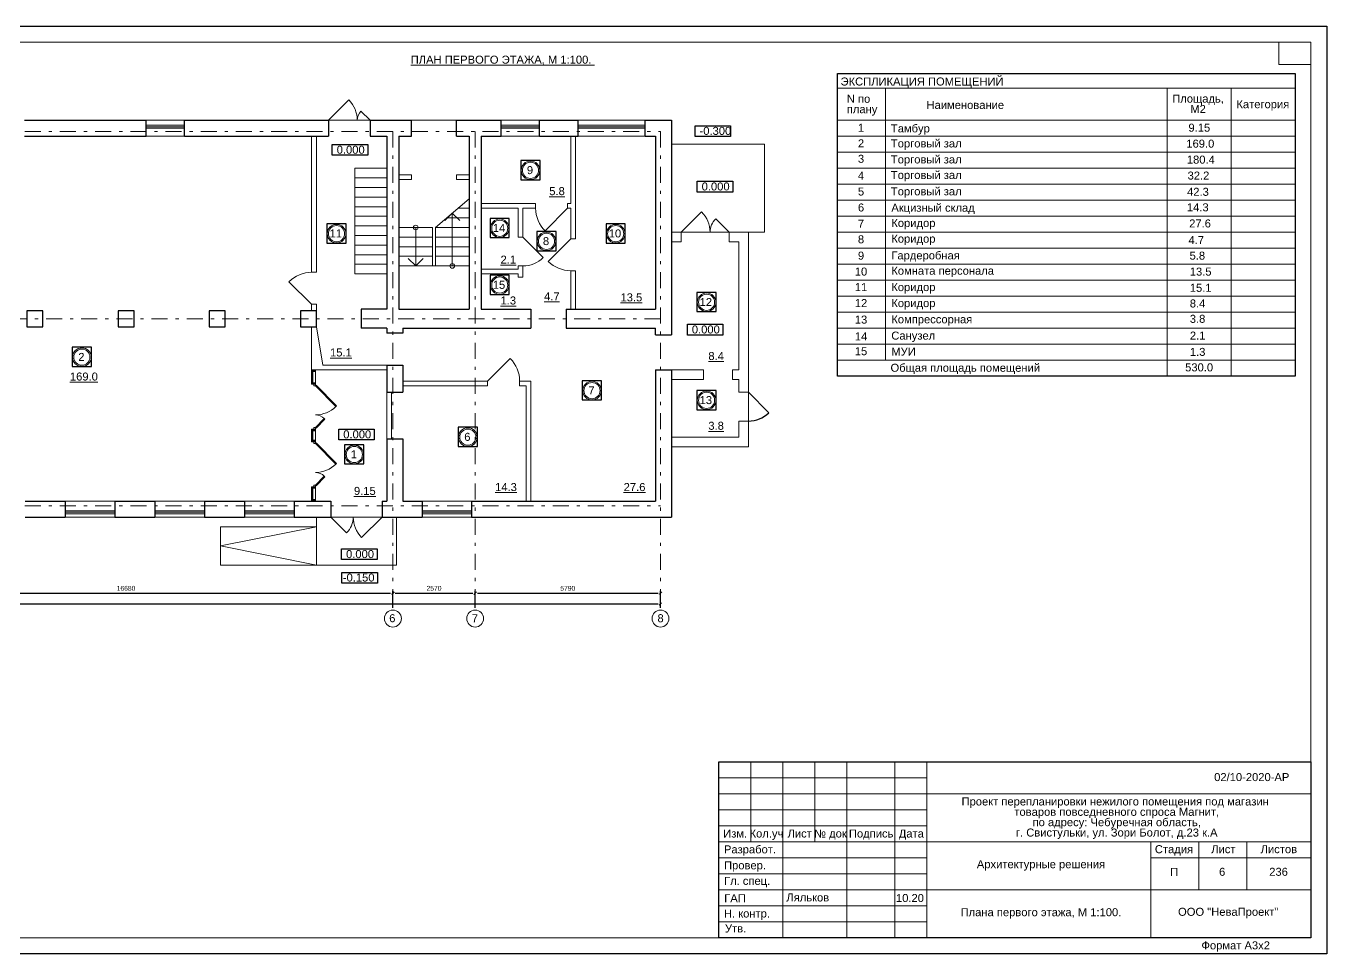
# Model space of a CAD drawing. Header units: metres. Extents: x 0 to 82, y 0 to 29.
# Drawn here: x 41.35 to 82, y 0 to 29 of the extents above; entities that cross this region are included whole.
import ezdxf
from ezdxf.enums import TextEntityAlignment as Align

# ---------------------------------------------------------------- set-up
doc = ezdxf.new("R2010")
doc.units = ezdxf.units.M
doc.header["$MEASUREMENT"] = 0
doc.linetypes.add('( Dashdot )', pattern=[1.001, 0.5, -0.25, 0.001, -0.25])
doc.layers.get('Defpoints').update_dxf_attribs({"lineweight": 0})
doc.layers.add('Level 50', color=7, linetype='Continuous', lineweight=0)
doc.layers.add('Level 63', color=7, linetype='Continuous', lineweight=0)
for name, color, linetype in [('YOLO_FRAME', 1, 'Continuous'), ('YOLO_STAMP', 1, 'Continuous'), ('YOLO_TABLE', 1, 'Continuous')]:
    doc.layers.add(name, color=color, linetype=linetype)
doc.styles.add('GOST 2.304', font='CS_Gost2304.shx')
doc.styles.get("Standard").update_dxf_attribs({"font": 'times.ttf'})
doc.styles.add('Style-Arial', font='arial.ttf')
doc.dimstyles.get("Standard").update_dxf_attribs({"dimtxt": 0.18, "dimasz": 0.18, "dimexe": 0.18, "dimexo": 0.0625, "dimgap": 0.09, "dimtad": 0, "dimtih": 1, "dimtoh": 1, "dimdec": 4, "dimzin": 0, "dimdsep": 46, "dimtxsty": 'STANDARD', "dimcen": 0.09, "dimadec": 0, "dimazin": 0, "dimtfac": 1, "dimtdec": 4, "dimtofl": 0, "dimtmove": 0, "dimatfit": 3, "dimfxl": 1, "dimtolj": 1, "dimtzin": 0, "dimarcsym": 0})

# ---------------------------------------------------------------- blocks, each defined once
blk = doc.blocks.new('_Oblique-1')
at = {"color": 0, "linetype": 'ByBlock', "lineweight": -2}
blk.add_line((0.5, 0.5), (-0.5, -0.5), dxfattribs=at)
blk = doc.blocks.new('*D39')
at = {"color": 0, "linetype": 'Continuous', "lineweight": -2, "transparency": 16777216}
for p, q in [((8.521, 10.82), (8.521, 11.013)), ((61.171, 10.82), (61.171, 11.013)), ((8.596, 10.938), (61.096, 10.938))]:
    blk.add_line(p, q, dxfattribs=at)
at = {"layer": 'Defpoints', "color": 0, "linetype": 'Continuous', "transparency": 16777216}
for p in [(8.521, 10.745), (61.171, 10.938), (61.171, 10.745)]:
    blk.add_point(p, dxfattribs=at)
at = {"color": 0, "linetype": 'Continuous', "lineweight": -2, "transparency": 16777216, "xscale": 0.075, "yscale": 0.075, "zscale": 0.075, "rotation": 180}
blk.add_blockref('_Oblique-1', (8.521, 10.938), dxfattribs=at)
at = {"color": 0, "linetype": 'Continuous', "lineweight": -2, "transparency": 16777216, "xscale": 0.075, "yscale": 0.075, "zscale": 0.075}
blk.add_blockref('_Oblique-1', (61.171, 10.938), dxfattribs=at)
at = {"color": 0, "linetype": 'Continuous', "lineweight": 0, "transparency": 16777216, "insert": (34.846, 11.09), "char_height": 0.15, "attachment_point": 5, "style": 'Style-Arial'}
blk.add_mtext('\\A1;52650', dxfattribs=at)
blk = doc.blocks.new('*D34')
at = {"color": 0, "linetype": 'Continuous', "lineweight": -2, "transparency": 16777216}
for p, q in [((36.131, 10.82), (36.131, 11.35)), ((36.206, 11.275), (52.736, 11.275)), ((52.811, 10.82), (52.811, 11.35))]:
    blk.add_line(p, q, dxfattribs=at)
at = {"layer": 'Defpoints', "color": 0, "linetype": 'Continuous', "transparency": 16777216}
for p in [(52.811, 11.275), (36.131, 10.745), (52.811, 10.745)]:
    blk.add_point(p, dxfattribs=at)
at = {"color": 0, "linetype": 'Continuous', "lineweight": -2, "transparency": 16777216, "xscale": 0.075, "yscale": 0.075, "zscale": 0.075, "rotation": 180}
blk.add_blockref('_Oblique-1', (36.131, 11.275), dxfattribs=at)
at = {"color": 0, "linetype": 'Continuous', "lineweight": -2, "transparency": 16777216, "xscale": 0.075, "yscale": 0.075, "zscale": 0.075}
blk.add_blockref('_Oblique-1', (52.811, 11.275), dxfattribs=at)
at = {"color": 0, "linetype": 'Continuous', "lineweight": 0, "transparency": 16777216, "insert": (44.471, 11.427), "char_height": 0.15, "attachment_point": 5, "style": 'Style-Arial'}
blk.add_mtext('\\A1;16680', dxfattribs=at)
blk = doc.blocks.new('*D35')
at = {"color": 0, "linetype": 'Continuous', "lineweight": -2, "transparency": 16777216}
for p, q in [((52.811, 10.82), (52.811, 11.35)), ((52.886, 11.275), (55.306, 11.275)), ((55.381, 10.82), (55.381, 11.35))]:
    blk.add_line(p, q, dxfattribs=at)
at = {"layer": 'Defpoints', "color": 0, "linetype": 'Continuous', "transparency": 16777216}
for p in [(55.381, 11.275), (52.811, 10.745), (55.381, 10.745)]:
    blk.add_point(p, dxfattribs=at)
at = {"color": 0, "linetype": 'Continuous', "lineweight": -2, "transparency": 16777216, "xscale": 0.075, "yscale": 0.075, "zscale": 0.075, "rotation": 180}
blk.add_blockref('_Oblique-1', (52.811, 11.275), dxfattribs=at)
at = {"color": 0, "linetype": 'Continuous', "lineweight": -2, "transparency": 16777216, "xscale": 0.075, "yscale": 0.075, "zscale": 0.075}
blk.add_blockref('_Oblique-1', (55.381, 11.275), dxfattribs=at)
at = {"color": 0, "linetype": 'Continuous', "lineweight": 0, "transparency": 16777216, "insert": (54.096, 11.427), "char_height": 0.15, "attachment_point": 5, "style": 'Style-Arial'}
blk.add_mtext('\\A1;2570', dxfattribs=at)
blk = doc.blocks.new('*D36')
at = {"color": 0, "linetype": 'Continuous', "lineweight": -2, "transparency": 16777216}
for p, q in [((55.381, 10.82), (55.381, 11.35)), ((55.456, 11.275), (61.096, 11.275)), ((61.171, 10.82), (61.171, 11.35))]:
    blk.add_line(p, q, dxfattribs=at)
at = {"layer": 'Defpoints', "color": 0, "linetype": 'Continuous', "transparency": 16777216}
for p in [(61.171, 11.275), (55.381, 10.745), (61.171, 10.745)]:
    blk.add_point(p, dxfattribs=at)
at = {"color": 0, "linetype": 'Continuous', "lineweight": -2, "transparency": 16777216, "xscale": 0.075, "yscale": 0.075, "zscale": 0.075, "rotation": 180}
blk.add_blockref('_Oblique-1', (55.381, 11.275), dxfattribs=at)
at = {"color": 0, "linetype": 'Continuous', "lineweight": -2, "transparency": 16777216, "xscale": 0.075, "yscale": 0.075, "zscale": 0.075}
blk.add_blockref('_Oblique-1', (61.171, 11.275), dxfattribs=at)
at = {"color": 0, "linetype": 'Continuous', "lineweight": 0, "transparency": 16777216, "insert": (58.276, 11.427), "char_height": 0.15, "attachment_point": 5, "style": 'Style-Arial'}
blk.add_mtext('\\A1;5790', dxfattribs=at)

msp = doc.modelspace()

# ---------------------------------------------------------------- linework, layer by layer
at = {"color": 7, "linetype": 'Continuous', "lineweight": 13}
for p, q in [((66.70206534, 27.05987877), (81.00305322, 27.05987877)), ((66.70206534, 27.05987877), (66.70206534, 18.05987877)), ((68.20206534, 27.05987877), (68.20206534, 18.55987877)), ((77.00305322, 27.05987877), (77.00305322, 18.05987877)), ((79.00305322, 27.05987877), (79.00305322, 18.05987877)), ((81.00305322, 27.05987877), (81.00305322, 18.05987877)), ((50.79598845, 26.05288994), (51.43238455, 26.68928604)), ((52.09598845, 26.05288994), (51.81314574, 26.33573265)), ((66.70206534, 26.05987877), (81.00305322, 26.05987877)), ((50.27098845, 25.55288994), (50.27098845, 21.30288994)), ((50.42098845, 25.55288994), (50.42098845, 21.30288994)), ((58.37098845, 25.55288994), (58.37098845, 23.45288994)), ((58.52098845, 25.55288994), (58.52098845, 22.35288994)), ((51.62098845, 24.55288994), (52.62098845, 24.55288994)), ((51.62098845, 24.55288994), (51.62098845, 21.25288994)), ((53.00098845, 24.35288994), (53.39598845, 24.35288994)), ((53.00098845, 24.20288994), (53.39598845, 24.20288994)), ((53.39598845, 24.35288994), (53.39598845, 24.20288994)), ((54.79598845, 24.35288994), (54.79598845, 24.20288994)), ((54.79598845, 24.35288994), (55.19098845, 24.35288994)), ((54.79598845, 24.20288994), (55.19098845, 24.20288994)), ((55.57098845, 23.45288994), (57.27098845, 23.45288994)), ((55.57098845, 23.30288994), (56.72098845, 23.30288994)), ((56.72098845, 23.30288994), (56.72098845, 22.40288994)), ((56.87098845, 23.30288994), (56.87098845, 22.40288994)), ((56.87098845, 23.30288994), (57.27098845, 23.30288994)), ((57.27098845, 23.45288994), (57.27098845, 23.30288994)), ((58.27098845, 23.30288994), (57.56388167, 22.59578316)), ((58.27098845, 23.45288994), (58.27098845, 23.30288994)), ((58.27098845, 23.45288994), (58.37098845, 23.45288994)), ((58.27098845, 23.30288994), (58.37098845, 23.30288994)), ((58.37098845, 23.30288994), (58.37098845, 22.35288994)), ((61.82098845, 22.55288994), (62.45849172, 23.1903932)), ((63.32098845, 22.55288994), (62.89783154, 22.97604684)), ((56.72098845, 22.40288994), (56.87098845, 22.40288994)), ((56.87098845, 22.40288994), (57.50738455, 21.76649383)), ((61.82098845, 22.55288994), (61.82098845, 22.25288994)), ((63.32098845, 22.55288994), (63.32098845, 22.25288994)), ((58.37098845, 22.35288994), (57.66388167, 21.64578316)), ((58.37098845, 22.35288994), (58.52098845, 22.35288994)), ((61.82098845, 22.25288994), (61.52098845, 22.25288994)), ((63.62098845, 22.25288994), (63.32098845, 22.25288994)), ((50.27098845, 21.30288994), (50.42098845, 21.30288994)), ((51.62098845, 21.25288994), (52.62098845, 21.25288994)), ((55.57098845, 21.40288994), (56.72098845, 21.40288994)), ((55.57098845, 21.25288994), (56.72098845, 21.25288994)), ((56.72098845, 21.50288994), (56.87098845, 21.50288994)), ((56.72098845, 21.50288994), (56.72098845, 21.40288994)), ((56.72098845, 21.25288994), (56.72098845, 21.15288994)), ((56.72098845, 21.15288994), (56.87098845, 21.15288994)), ((56.87098845, 21.50288994), (56.87098845, 21.15288994)), ((58.37098845, 21.35288994), (58.52098845, 21.35288994)), ((58.37098845, 21.35288994), (58.37098845, 20.15288994)), ((58.52098845, 21.35288994), (58.52098845, 20.15288994)), ((50.27098845, 20.30288994), (49.56388167, 21.00999672)), ((50.27098845, 20.30288994), (50.42098845, 20.30288994)), ((50.27098845, 20.30288994), (50.27098845, 20.10288994)), ((50.42098845, 20.30288994), (50.42098845, 20.10288994)), ((50.26891939, 19.60288994), (50.26891939, 18.25288994)), ((50.42098845, 19.60288994), (50.62098845, 18.40288994)), ((52.62098845, 18.40288994), (50.62098845, 18.40288994)), ((55.77098845, 17.90288994), (56.47809523, 18.60999672)), ((66.70206534, 18.55987877), (81.00305322, 18.55987877)), ((52.62098845, 18.25288994), (50.26891939, 18.25288994)), ((50.38891939, 18.22788994), (50.26891939, 18.22788994)), ((53.12098845, 17.90288994), (55.77098845, 17.90288994)), ((55.77098845, 17.90288994), (55.77098845, 17.75288994)), ((56.77098845, 17.90288994), (56.77098845, 17.75288994)), ((56.77098845, 17.90288994), (57.12098845, 17.90288994)), ((57.12098845, 17.90288994), (57.12098845, 14.15288994)), ((62.52098845, 18.25288994), (61.52098845, 18.25288994)), ((62.52098845, 17.95288994), (61.52098845, 17.95288994)), ((62.52098845, 18.25288994), (62.52098845, 17.95288994)), ((63.62098845, 18.25288994), (63.42098845, 18.25288994)), ((63.42098845, 18.25288994), (63.42098845, 17.95288994)), ((63.62098845, 17.95288994), (63.42098845, 17.95288994)), ((66.70206534, 18.05987877), (81.00305322, 18.05987877)), ((50.38891939, 17.82788994), (50.26891939, 17.82788994)), ((52.62098845, 17.55288994), (52.62098845, 16.10288994)), ((52.77098845, 17.55288994), (52.77098845, 16.10288994)), ((53.12098845, 17.75288994), (55.77098845, 17.75288994)), ((56.77098845, 17.75288994), (56.97098845, 17.75288994)), ((56.97098845, 17.75288994), (56.97098845, 14.15288994)), ((63.92098845, 17.55288994), (63.62098845, 17.55288994)), ((63.92098845, 17.55288994), (64.55738455, 16.91649383)), ((50.38891939, 16.37788994), (50.26891939, 16.37788994)), ((63.92098845, 16.65288994), (63.62098845, 16.65288994)), ((50.38891939, 16.02788994), (50.26891939, 16.02788994)), ((63.62098845, 16.15288994), (61.52098845, 16.15288994)), ((63.92098845, 15.85288994), (61.52098845, 15.85288994)), ((50.38891939, 14.57788994), (50.26891939, 14.57788994)), ((50.38891939, 14.17788994), (50.26891939, 14.17788994)), ((50.87098845, 13.65288994), (51.3659632, 13.15791519)), ((52.47098845, 13.65288994), (51.83459235, 13.01649383))]:
    msp.add_line(p, q, dxfattribs=at)
at = {"color": 7, "linetype": 'Continuous', "lineweight": 30}
for p, q in [((41.29598845, 26.05288994), (45.09598845, 26.05288994)), ((45.09598845, 25.55288994), (45.09598845, 26.05288994)), ((46.29598845, 25.55288994), (46.29598845, 26.05288994)), ((46.29598845, 26.05288994), (50.79598845, 26.05288994)), ((50.79598845, 26.05288994), (50.79598845, 25.55288994)), ((52.09598845, 26.05288994), (52.09598845, 25.55288994)), ((52.09598845, 26.05288994), (53.39598845, 26.05288994)), ((53.39598845, 25.55288994), (53.39598845, 26.05288994)), ((54.79598845, 25.55288994), (54.79598845, 26.05288994)), ((54.79598845, 26.05288994), (56.19598845, 26.05288994)), ((56.19598845, 25.55288994), (56.19598845, 26.05288994)), ((57.39598845, 25.55288994), (57.39598845, 26.05288994)), ((57.39598845, 26.05288994), (58.59598845, 26.05288994)), ((58.59598845, 25.55288994), (58.59598845, 26.05288994)), ((60.69598845, 25.55288994), (60.69598845, 26.05288994)), ((60.69598845, 26.05288994), (61.52098845, 26.05288994)), ((61.52098845, 26.05288994), (61.52098845, 19.35288994)), ((41.29598845, 25.55288994), (45.09598845, 25.55288994)), ((46.29598845, 25.55288994), (50.79598845, 25.55288994)), ((52.09598845, 25.55288994), (52.62098845, 25.55288994)), ((52.62098845, 25.55288994), (52.62098845, 20.15288994)), ((53.00098845, 25.55288994), (53.39598845, 25.55288994)), ((53.00098845, 25.55288994), (53.00098845, 20.15288994)), ((54.79598845, 25.55288994), (55.19098845, 25.55288994)), ((55.19098845, 25.55288994), (55.19098845, 20.15288994)), ((55.57098845, 25.55288994), (55.57098845, 20.15288994)), ((55.57098845, 25.55288994), (56.19598845, 25.55288994)), ((57.39598845, 25.55288994), (58.59598845, 25.55288994)), ((60.69598845, 25.55288994), (61.02098845, 25.55288994)), ((61.02098845, 25.55288994), (61.02098845, 20.15288994)), ((51.82098845, 20.15288994), (51.82098845, 19.55288994)), ((52.62098845, 20.15288994), (51.82098845, 20.15288994)), ((53.00098845, 20.15288994), (55.19098845, 20.15288994)), ((55.57098845, 20.15288994), (57.12098845, 20.15288994)), ((57.12098845, 20.15288994), (57.12098845, 19.55288994)), ((58.22098845, 20.15288994), (58.22098845, 19.55288994)), ((58.22098845, 20.15288994), (61.02098845, 20.15288994)), ((52.62098845, 19.55288994), (51.82098845, 19.55288994)), ((52.62098845, 19.55288994), (52.62098845, 19.40288994)), ((53.12098845, 19.55288994), (57.12098845, 19.55288994)), ((53.12098845, 19.55288994), (53.12098845, 19.40288994)), ((58.22098845, 19.55288994), (61.02098845, 19.55288994)), ((61.02098845, 19.35288994), (61.02098845, 19.55288994)), ((53.12098845, 19.40288994), (52.62098845, 19.40288994)), ((61.02098845, 19.35288994), (61.52098845, 19.35288994)), ((52.62098845, 18.40288994), (53.12098845, 18.40288994)), ((52.62098845, 18.40288994), (52.62098845, 17.55288994)), ((53.12098845, 18.40288994), (53.12098845, 17.55288994)), ((61.02098845, 18.25288994), (61.52098845, 18.25288994)), ((61.02098845, 18.25288994), (61.02098845, 14.15288994)), ((61.52098845, 18.25288994), (61.52098845, 13.65288994)), ((52.62098845, 17.55288994), (53.12098845, 17.55288994)), ((52.62098845, 16.10288994), (53.12098845, 16.10288994)), ((52.62098845, 16.10288994), (52.62098845, 14.15288994)), ((53.12098845, 16.10288994), (53.12098845, 14.15288994)), ((41.32098845, 14.15288994), (42.57098845, 14.15288994)), ((42.57098845, 14.15288994), (42.57098845, 13.65288994)), ((44.12098845, 14.15288994), (45.37098845, 14.15288994)), ((44.12098845, 14.15288994), (44.12098845, 13.65288994)), ((45.37098845, 14.15288994), (45.37098845, 13.65288994)), ((46.92098845, 14.15288994), (48.17098845, 14.15288994)), ((46.92098845, 14.15288994), (46.92098845, 13.65288994)), ((48.17098845, 14.15288994), (48.17098845, 13.65288994)), ((49.72098845, 14.15288994), (50.87098845, 14.15288994)), ((49.72098845, 14.15288994), (49.72098845, 13.65288994)), ((50.87098845, 14.15288994), (50.87098845, 13.65288994)), ((52.47098845, 14.15288994), (52.47098845, 13.65288994)), ((52.47098845, 14.15288994), (52.62098845, 14.15288994)), ((53.12098845, 14.15288994), (53.72098845, 14.15288994)), ((53.72098845, 14.15288994), (53.72098845, 13.65288994)), ((55.27098845, 14.15288994), (61.02098845, 14.15288994)), ((55.27098845, 14.15288994), (55.27098845, 13.65288994)), ((41.32098845, 13.65288994), (42.57098845, 13.65288994)), ((44.12098845, 13.65288994), (45.37098845, 13.65288994)), ((46.92098845, 13.65288994), (48.17098845, 13.65288994)), ((49.72098845, 13.65288994), (50.87098845, 13.65288994)), ((52.47098845, 13.65288994), (53.72098845, 13.65288994)), ((55.27098845, 13.65288994), (61.52098845, 13.65288994))]:
    msp.add_line(p, q, dxfattribs=at)
at = {"color": 7, "linetype": 'Continuous', "lineweight": 0}
for p, q in [((50.79598845, 26.05288994), (52.09598845, 26.05288994)), ((53.39598845, 26.05288994), (54.79598845, 26.05288994)), ((45.09598845, 25.90288994), (46.29598845, 25.90288994)), ((45.09598845, 25.85288994), (46.29598845, 25.85288994)), ((45.09598845, 25.80288994), (46.29598845, 25.80288994)), ((56.19598845, 25.90288994), (57.39598845, 25.90288994)), ((56.19598845, 25.85288994), (57.39598845, 25.85288994)), ((56.19598845, 25.80288994), (57.39598845, 25.80288994)), ((58.59598845, 25.90288994), (60.69598845, 25.90288994)), ((58.59598845, 25.85288994), (60.69598845, 25.85288994)), ((58.59598845, 25.80288994), (60.69598845, 25.80288994)), ((66.70206534, 25.55987877), (81.00305322, 25.55987877)), ((66.70206534, 25.05987877), (81.00305322, 25.05987877)), ((66.70206534, 24.55987877), (81.00305322, 24.55987877)), ((51.62098845, 24.25288994), (52.62098845, 24.25288994)), ((66.70206534, 24.05987877), (81.00305322, 24.05987877)), ((51.62098845, 23.95288994), (52.62098845, 23.95288994)), ((51.62098845, 23.65288994), (52.62098845, 23.65288994)), ((54.14098845, 22.70288994), (55.19098845, 23.60288994)), ((51.62098845, 23.35288994), (52.62098845, 23.35288994)), ((54.84098845, 23.30288994), (55.19098845, 23.30288994)), ((66.70206534, 23.55987877), (81.00305322, 23.55987877)), ((51.62098845, 23.05288994), (52.62098845, 23.05288994)), ((54.43212485, 22.91902634), (54.66598845, 23.15288994)), ((54.49098845, 23.00288994), (55.19098845, 23.00288994)), ((54.66598845, 21.50288994), (54.66598845, 23.15288994)), ((54.89985204, 22.91902634), (54.66598845, 23.15288994)), ((66.70206534, 23.05987877), (81.00305322, 23.05987877)), ((51.62098845, 22.75288994), (52.62098845, 22.75288994)), ((51.62098845, 22.45288994), (52.62098845, 22.45288994)), ((53.00098845, 22.70288994), (54.05098845, 22.70288994)), ((53.00098845, 22.40288994), (54.05098845, 22.40288994)), ((53.52598845, 22.70288994), (53.52598845, 21.50288994)), ((54.05098845, 22.70288994), (54.05098845, 21.50288994)), ((54.14098845, 22.70288994), (54.14098845, 21.50288994)), ((54.14098845, 22.70288994), (55.19098845, 22.70288994)), ((54.14098845, 22.40288994), (55.19098845, 22.40288994)), ((56.72098845, 22.40288994), (56.87098845, 22.40288994)), ((66.70206534, 22.55987877), (81.00305322, 22.55987877)), ((51.62098845, 22.15288994), (52.62098845, 22.15288994)), ((53.00098845, 22.10288994), (54.05098845, 22.10288994)), ((54.14098845, 22.10288994), (55.19098845, 22.10288994)), ((66.70206534, 22.05987877), (81.00305322, 22.05987877)), ((51.62098845, 21.85288994), (52.62098845, 21.85288994)), ((51.62098845, 21.55288994), (52.62098845, 21.55288994)), ((53.00098845, 21.80288994), (54.05098845, 21.80288994)), ((53.29212485, 21.73675353), (53.52598845, 21.50288994)), ((53.75985204, 21.73675353), (53.52598845, 21.50288994)), ((54.14098845, 21.80288994), (55.19098845, 21.80288994)), ((66.70206534, 21.55987877), (81.00305322, 21.55987877)), ((53.00098845, 21.50288994), (55.19098845, 21.50288994)), ((66.70206534, 21.05987877), (81.00305322, 21.05987877)), ((66.70206534, 20.55987877), (81.00305322, 20.55987877)), ((66.70206534, 20.05987877), (81.00305322, 20.05987877)), ((66.70206534, 19.55987877), (81.00305322, 19.55987877)), ((66.70206534, 19.05987877), (81.00305322, 19.05987877)), ((66.70206534, 18.55987877), (81.00305322, 18.55987877)), ((66.70206534, 18.05987877), (81.00305322, 18.05987877)), ((63.92098845, 17.55288994), (63.92098845, 16.65288994)), ((42.57098845, 13.85288994), (44.12098845, 13.85288994)), ((45.37098845, 13.85288994), (46.92098845, 13.85288994)), ((48.17098845, 13.85288994), (49.72098845, 13.85288994)), ((53.72098845, 13.85288994), (55.27098845, 13.85288994)), ((42.57098845, 13.80288994), (44.12098845, 13.80288994)), ((42.57098845, 13.75288994), (44.12098845, 13.75288994)), ((45.37098845, 13.80288994), (46.92098845, 13.80288994)), ((45.37098845, 13.75288994), (46.92098845, 13.75288994)), ((48.17098845, 13.80288994), (49.72098845, 13.80288994)), ((48.17098845, 13.75288994), (49.72098845, 13.75288994)), ((53.72098845, 13.80288994), (55.27098845, 13.80288994)), ((53.72098845, 13.75288994), (55.27098845, 13.75288994))]:
    msp.add_line(p, q, dxfattribs=at)
at = {"color": 1, "linetype": '( Dashdot )', "lineweight": 0}
for p, q in [((5.00688167, 25.70288994), (61.17098845, 25.70288994)), ((52.81098845, 25.70288994), (52.81098845, 10.74504521)), ((55.38098845, 25.70288994), (55.38098845, 10.74504521)), ((61.17098845, 25.70288994), (61.17098845, 10.74504521)), ((61.17098845, 19.85288994), (5.00688167, 19.85288994)), ((5.00688167, 14.00288994), (61.17098845, 14.00288994))]:
    msp.add_line(p, q, dxfattribs=at)
at = {"color": 7, "linetype": 'Continuous', "lineweight": 0, "flags": 128}
for points in [[(45.09598845, 26.05288994), (46.29598845, 26.05288994), (46.29598845, 25.55288994), (45.09598845, 25.55288994), (45.09598845, 26.05288994)], [(56.19598845, 26.05288994), (57.39598845, 26.05288994), (57.39598845, 25.55288994), (56.19598845, 25.55288994), (56.19598845, 26.05288994)], [(58.59598845, 26.05288994), (60.69598845, 26.05288994), (60.69598845, 25.55288994), (58.59598845, 25.55288994), (58.59598845, 26.05288994)], [(50.38891939, 18.25288994), (50.38891939, 17.80288994), (50.26891939, 17.80288994), (50.26891939, 18.25288994), (50.38891939, 18.25288994)], [(50.27891939, 17.84288994), (50.27891939, 18.21288994), (50.30391939, 18.21288994), (50.30391939, 17.84288994), (50.27891939, 17.84288994)], [(50.38891939, 16.00288994), (50.38891939, 16.40288994), (50.26891939, 16.40288994), (50.26891939, 16.00288994), (50.38891939, 16.00288994)], [(50.27891939, 16.36288994), (50.27891939, 16.04288994), (50.30391939, 16.04288994), (50.30391939, 16.36288994), (50.27891939, 16.36288994)], [(50.26891939, 14.60288994), (50.38891939, 14.60288994), (50.38891939, 14.15288994), (50.26891939, 14.15288994), (50.26891939, 14.60288994)], [(50.27891939, 14.19288994), (50.27891939, 14.56288994), (50.30391939, 14.56288994), (50.30391939, 14.19288994), (50.27891939, 14.19288994)], [(42.57098845, 14.15288994), (44.12098845, 14.15288994), (44.12098845, 13.65288994), (42.57098845, 13.65288994), (42.57098845, 14.15288994)], [(45.37098845, 14.15288994), (46.92098845, 14.15288994), (46.92098845, 13.65288994), (45.37098845, 13.65288994), (45.37098845, 14.15288994)], [(48.17098845, 14.15288994), (49.72098845, 14.15288994), (49.72098845, 13.65288994), (48.17098845, 13.65288994), (48.17098845, 14.15288994)], [(53.72098845, 14.15288994), (55.27098845, 14.15288994), (55.27098845, 13.65288994), (53.72098845, 13.65288994), (53.72098845, 14.15288994)]]:
    msp.add_lwpolyline(points, close=True, dxfattribs=at)
for points in [[(50.91474013, 25.29539172), (52.02539433, 25.29539172), (52.02539433, 24.95978114), (50.91474013, 24.95978114)], [(62.01199971, 19.67853371), (63.12265391, 19.67853371), (63.12265391, 19.34292313), (62.01199971, 19.34292313)], [(51.11872508, 16.40001489), (52.22937927, 16.40001489), (52.22937927, 16.06440431), (51.11872508, 16.06440431)], [(51.20658678, 12.6590855), (52.31724097, 12.6590855), (52.31724097, 12.32347493), (51.20658678, 12.32347493)], [(51.21875915, 11.92518476), (52.32941334, 11.92518476), (52.32941334, 11.58957419), (51.21875915, 11.58957419)]]:
    msp.add_lwpolyline(points, close=True)
at = {"color": 7, "linetype": 'Continuous', "lineweight": 13, "flags": 128}
for points in [[(61.52098845, 22.55288994), (61.52098845, 25.30288994), (64.42098845, 25.30288994), (64.42098845, 22.55288994), (61.52098845, 22.55288994)], [(50.27891939, 18.25288994), (50.27891939, 18.20288994), (50.26891939, 18.20288994), (50.26891939, 18.25288994), (50.27891939, 18.25288994)], [(50.38891939, 18.25288994), (50.38891939, 18.20288994), (50.31891939, 18.20288994), (50.31891939, 18.25288994), (50.38891939, 18.25288994)], [(50.27891939, 17.85288994), (50.27891939, 17.80288994), (50.26891939, 17.80288994), (50.26891939, 17.85288994), (50.27891939, 17.85288994)], [(50.38891939, 17.85288994), (50.38891939, 17.80288994), (50.31891939, 17.80288994), (50.31891939, 17.85288994), (50.38891939, 17.85288994)], [(50.33891939, 17.80288994), (50.33891939, 17.75288994), (50.38891939, 17.75288994), (50.38891939, 17.80288994), (50.33891939, 17.80288994)], [(50.38891939, 17.75288994), (51.02983992, 17.1119694), (51.05105312, 17.13318261), (50.41013259, 17.77410314), (50.38891939, 17.75288994)], [(50.38891939, 16.45288994), (50.66723767, 16.73120822), (50.68845087, 16.70999502), (50.41013259, 16.43167673), (50.38891939, 16.45288994)], [(50.27891939, 16.40288994), (50.27891939, 16.35288994), (50.26891939, 16.35288994), (50.26891939, 16.40288994), (50.27891939, 16.40288994)], [(50.38891939, 16.40288994), (50.38891939, 16.35288994), (50.31891939, 16.35288994), (50.31891939, 16.40288994), (50.38891939, 16.40288994)], [(50.33891939, 16.45288994), (50.33891939, 16.40288994), (50.38891939, 16.40288994), (50.38891939, 16.45288994), (50.33891939, 16.45288994)], [(50.27891939, 16.05288994), (50.27891939, 16.00288994), (50.26891939, 16.00288994), (50.26891939, 16.05288994), (50.27891939, 16.05288994)], [(50.38891939, 16.05288994), (50.38891939, 16.00288994), (50.31891939, 16.00288994), (50.31891939, 16.05288994), (50.38891939, 16.05288994)], [(50.33891939, 16.00288994), (50.33891939, 15.95288994), (50.38891939, 15.95288994), (50.38891939, 16.00288994), (50.33891939, 16.00288994)], [(50.38891939, 15.95288994), (51.02983992, 15.3119694), (51.05105312, 15.33318261), (50.41013259, 15.97410314), (50.38891939, 15.95288994)], [(50.33891939, 14.65288994), (50.33891939, 14.60288994), (50.38891939, 14.60288994), (50.38891939, 14.65288994), (50.33891939, 14.65288994)], [(50.38891939, 14.65288994), (50.66723767, 14.93120822), (50.68845087, 14.90999502), (50.41013259, 14.63167673), (50.38891939, 14.65288994)], [(50.27891939, 14.60288994), (50.27891939, 14.55288994), (50.26891939, 14.55288994), (50.26891939, 14.60288994), (50.27891939, 14.60288994)], [(50.38891939, 14.60288994), (50.38891939, 14.55288994), (50.31891939, 14.55288994), (50.31891939, 14.60288994), (50.38891939, 14.60288994)], [(50.27891939, 14.20288994), (50.27891939, 14.15288994), (50.26891939, 14.15288994), (50.26891939, 14.20288994), (50.27891939, 14.20288994)], [(50.38891939, 14.20288994), (50.38891939, 14.15288994), (50.31891939, 14.15288994), (50.31891939, 14.20288994), (50.38891939, 14.20288994)]]:
    msp.add_lwpolyline(points, close=True, dxfattribs=at)
for points in [[(63.92098845, 22.55288994), (63.92098845, 17.55288994)], [(63.62098845, 22.25288994), (63.62098845, 18.25288994)], [(50.30391939, 18.21288994), (50.27891939, 18.21288994), (50.27891939, 18.24288994), (50.30391939, 18.24288994)], [(50.30391939, 18.24288994), (50.30391939, 18.25288994), (50.31891939, 18.25288994), (50.31891939, 18.20288994), (50.30391939, 18.20288994), (50.30391939, 18.21288994)], [(63.62098845, 17.95288994), (63.62098845, 17.55288994)], [(50.30391939, 17.81288994), (50.27891939, 17.81288994), (50.27891939, 17.84288994), (50.30391939, 17.84288994)], [(50.30391939, 17.84288994), (50.30391939, 17.85288994), (50.31891939, 17.85288994), (50.31891939, 17.80288994), (50.30391939, 17.80288994), (50.30391939, 17.81288994)], [(50.30391939, 16.36288994), (50.27891939, 16.36288994), (50.27891939, 16.39288994), (50.30391939, 16.39288994)], [(50.30391939, 16.39288994), (50.30391939, 16.40288994), (50.31891939, 16.40288994), (50.31891939, 16.35288994), (50.30391939, 16.35288994), (50.30391939, 16.36288994)], [(63.62098845, 16.65288994), (63.62098845, 16.15288994)], [(63.92098845, 16.65288994), (63.92098845, 15.85288994)], [(50.30391939, 16.01288994), (50.27891939, 16.01288994), (50.27891939, 16.04288994), (50.30391939, 16.04288994)], [(50.30391939, 16.04288994), (50.30391939, 16.05288994), (50.31891939, 16.05288994), (50.31891939, 16.00288994), (50.30391939, 16.00288994), (50.30391939, 16.01288994)], [(50.30391939, 14.56288994), (50.27891939, 14.56288994), (50.27891939, 14.59288994), (50.30391939, 14.59288994)], [(50.30391939, 14.59288994), (50.30391939, 14.60288994), (50.31891939, 14.60288994), (50.31891939, 14.55288994), (50.30391939, 14.55288994), (50.30391939, 14.56288994)], [(50.30391939, 14.16288994), (50.27891939, 14.16288994), (50.27891939, 14.19288994), (50.30391939, 14.19288994)], [(50.30391939, 14.19288994), (50.30391939, 14.20288994), (50.31891939, 14.20288994), (50.31891939, 14.15288994), (50.30391939, 14.15288994), (50.30391939, 14.16288994)], [(50.42098845, 12.15288994), (50.42098845, 13.65288994), (50.42098845, 13.65288994), (52.92098845, 13.65288994), (52.92098845, 12.15288994)], [(52.92098845, 12.15288994), (47.42098845, 12.15288994), (47.42098845, 13.35288994), (50.42098845, 13.35288994)]]:
    msp.add_lwpolyline(points, dxfattribs=at)
at = {"color": 7, "linetype": 'Continuous', "lineweight": 30, "flags": 128}
for points in [[(41.37098845, 20.10288994), (41.37098845, 19.60288994), (41.87098845, 19.60288994), (41.87098845, 20.10288994), (41.37098845, 20.10288994)], [(44.22098845, 20.10288994), (44.22098845, 19.60288994), (44.72098845, 19.60288994), (44.72098845, 20.10288994), (44.22098845, 20.10288994)], [(47.07098845, 20.10288994), (47.07098845, 19.60288994), (47.57098845, 19.60288994), (47.57098845, 20.10288994), (47.07098845, 20.10288994)], [(49.92098845, 20.10288994), (49.92098845, 19.60288994), (50.42098845, 19.60288994), (50.42098845, 20.10288994), (49.92098845, 20.10288994)]]:
    msp.add_lwpolyline(points, close=True, dxfattribs=at)
at = {"color": 7, "linetype": 'Continuous', "lineweight": 0, "flags": 128}
msp.add_lwpolyline([(50.42098845, 13.35288994), (47.42098845, 12.75288994), (50.42098845, 12.15288994)], dxfattribs=at)
at = {"color": 7, "linetype": 'Continuous', "lineweight": 13}
for centre, radius in [((57.11087559, 24.48947807), 0.29061953), ((57.11087559, 24.48947807), 0.25201344), ((51.05023942, 22.51038474), 0.29061953), ((56.14917994, 22.67899422), 0.29061953), ((56.14917994, 22.67899422), 0.25201344), ((59.77373597, 22.51038474), 0.29061953), ((51.05023942, 22.51038474), 0.25201344), ((57.61110389, 22.27139804), 0.29061953), ((57.61110389, 22.27139804), 0.25201344), ((59.77373597, 22.51038474), 0.25201344), ((56.14917994, 20.90448696), 0.29061953), ((56.14917994, 20.90448696), 0.25201344), ((62.61313329, 20.36647549), 0.29061953), ((62.61313329, 20.36647549), 0.25201344), ((43.09213208, 18.65108428), 0.29061953), ((43.09213208, 18.65108428), 0.25201344), ((59.03250511, 17.60547897), 0.29061953), ((59.03250511, 17.60547897), 0.25201344), ((62.61313329, 17.3020729), 0.29061953), ((62.61313329, 17.3020729), 0.25201344), ((55.15311492, 16.15307983), 0.29061953), ((55.15311492, 16.15307983), 0.25201344), ((51.60535801, 15.60808301), 0.29061953), ((51.60535801, 15.60808301), 0.25201344), ((52.81098845, 10.48168976), 0.26335544), ((55.38098845, 10.48168976), 0.26335544), ((61.17098845, 10.48168976), 0.26335544)]:
    msp.add_circle(centre, radius, dxfattribs=at)
at = {"color": 7, "linetype": 'Continuous', "lineweight": 0}
for centre in [(53.52598845, 22.70288994), (54.66598845, 21.50288994)]:
    msp.add_circle(centre, 0.07198291, dxfattribs=at)
for centre, radius, start, end in [((50.79598845, 26.05288994), 0.9, 0, 45), ((52.09598845, 26.05288994), 0.4, 135, 180), ((58.27098845, 23.30288994), 1, 180, 225), ((61.82098845, 22.55288994), 0.90156577, 360, 45), ((63.32098845, 22.55288994), 0.59843423, 135, 180), ((56.87098845, 22.40288994), 0.9, 270, 315), ((58.37098845, 22.35288994), 1, 225, 270), ((50.27098845, 20.30288994), 1, 90, 135), ((55.77098845, 17.90288994), 1, 0, 45), ((50.87098845, 13.65288994), 0.7, 315, 0), ((52.47098845, 13.65288994), 0.9, 180, 225)]:
    msp.add_arc(centre, radius, start, end, dxfattribs=at)
at = {"color": 7, "linetype": 'Continuous', "lineweight": 13}
for centre, radius, start, end in [((50.38891939, 17.75288994), 0.90639851, 270, 315), ((50.38891939, 16.45288994), 0.39360149, 45, 90), ((50.38891939, 15.95288994), 0.90639851, 270, 315), ((50.38891939, 14.65288994), 0.39360149, 45, 90)]:
    msp.add_arc(centre, radius, start, end, dxfattribs=at)
at = {"color": 7, "linetype": 'Continuous'}
msp.add_arc((63.92098845, 17.55288994), 0.9, 270, 315, dxfattribs=at)
at = {"layer": 'Level 50', "color": 7, "linetype": 'Continuous', "lineweight": 0}
for p, q in [((0.00006174, 28.99995266), (82.00006174, 28.99995266)), ((82.00006174, 28.99995266), (82.00006174, -0.00004734)), ((82.00006174, -0.00004734), (0.00006174, -0.00004734))]:
    msp.add_line(p, q, dxfattribs=at)
at = {"layer": 'Level 50', "color": 7, "linetype": 'Continuous', "lineweight": 13}
for p, q in [((2.00006174, 28.49995266), (81.50006174, 28.49995266)), ((80.50006174, 28.49995266), (80.50006174, 27.79995266)), ((81.50006174, 28.49995266), (81.50006174, 0.49995266)), ((80.50006174, 27.79995266), (81.50006174, 27.79995266)), ((1.56112769, 0.49995266), (81.50006174, 0.49995266))]:
    msp.add_line(p, q, dxfattribs=at)
at = {"layer": 'Level 63', "color": 7, "linetype": 'Continuous', "lineweight": 13}
for p, q in [((63.00006174, 5.99995266), (81.50006174, 5.99995266)), ((63.00006174, 5.99995266), (63.00006174, 0.49995266)), ((64.00006174, 5.99995266), (64.00006174, 3.49995266)), ((65.00006174, 5.99995266), (65.00006174, 0.49995266)), ((66.00006174, 5.99995266), (66.00006174, 3.49995266)), ((67.00006174, 5.99995266), (67.00006174, 0.49995266)), ((68.50006174, 5.99995266), (68.50006174, 0.49995266)), ((69.50006174, 5.99995266), (69.50006174, 0.49995266)), ((69.50006174, 4.99995266), (81.50006174, 4.99995266)), ((63.00006174, 3.99995266), (69.50006174, 3.99995266)), ((63.00006174, 3.49995266), (81.50006174, 3.49995266)), ((76.50006174, 3.49995266), (76.50006174, 0.49995266)), ((78.00006174, 3.49995266), (78.00006174, 1.99995266)), ((79.50006174, 3.49995266), (79.50006174, 1.99995266)), ((76.50006174, 2.99995266), (81.50006174, 2.99995266)), ((69.50006174, 1.99995266), (81.50006174, 1.99995266))]:
    msp.add_line(p, q, dxfattribs=at)
at = {"layer": 'Level 63', "color": 7, "linetype": 'Continuous', "lineweight": 0}
for p, q in [((63.00006174, 5.49995266), (69.50006174, 5.49995266)), ((63.00006174, 4.99995266), (69.50006174, 4.99995266)), ((63.00006174, 4.49995266), (69.50006174, 4.49995266)), ((63.00006174, 2.99995266), (69.50006174, 2.99995266)), ((63.00006174, 2.49995266), (69.50006174, 2.49995266)), ((63.00006174, 1.99995266), (69.50006174, 1.99995266)), ((63.00006174, 1.49995266), (69.50006174, 1.49995266)), ((63.00006174, 0.99995266), (69.50006174, 0.99995266))]:
    msp.add_line(p, q, dxfattribs=at)
at = {"layer": 'YOLO_FRAME'}
msp.add_lwpolyline([(0.00006174, 28.99995266), (82.00006174, 28.99995266), (82.00006174, -0.00004734), (0.00006174, -0.00004734)], close=True, dxfattribs=at)
at = {"layer": 'YOLO_STAMP'}
msp.add_lwpolyline([(63.00006174, 5.99995266), (81.50006174, 5.99995266), (81.50006174, 0.49995266), (63.00006174, 0.49995266)], close=True, dxfattribs=at)
at = {"layer": 'YOLO_TABLE'}
for points in [[(66.70206534, 27.51956424), (81.00305322, 27.51956424), (81.00305322, 18.05987877), (66.70206534, 18.05987877)], [(62.25300634, 25.88355225), (63.36366053, 25.88355225), (63.36366053, 25.54794167), (62.25300634, 25.54794167), (62.25300634, 25.88355225)], [(50.91474013, 25.29539172), (52.02539433, 25.29539172), (52.02539433, 24.95978114), (50.91474013, 24.95978114), (50.91474013, 25.29539172)], [(56.80719283, 24.1971336), (57.40757176, 24.1971336), (57.40757176, 24.79722195), (56.80719283, 24.79722195)], [(62.31894619, 24.14745414), (63.42960039, 24.14745414), (63.42960039, 23.81184356), (62.31894619, 23.81184356), (62.31894619, 24.14745414)], [(50.74655667, 22.21804027), (51.34693559, 22.21804027), (51.34693559, 22.81812862), (50.74655667, 22.81812862)], [(55.84549719, 22.38664975), (56.44587611, 22.38664975), (56.44587611, 22.9867381), (55.84549719, 22.9867381)], [(59.47005322, 22.21804027), (60.07043214, 22.21804027), (60.07043214, 22.81812862), (59.47005322, 22.81812862)], [(57.30742114, 21.97905357), (57.90780006, 21.97905357), (57.90780006, 22.57914192), (57.30742114, 22.57914192)], [(55.84549719, 20.61214249), (56.44587611, 20.61214249), (56.44587611, 21.21223084), (55.84549719, 21.21223084)], [(62.30945054, 20.07413102), (62.90982947, 20.07413102), (62.90982947, 20.67421937), (62.30945054, 20.67421937)], [(62.01199971, 19.67853371), (63.12265391, 19.67853371), (63.12265391, 19.34292313), (62.01199971, 19.34292313), (62.01199971, 19.67853371)], [(42.78844933, 18.35873981), (43.38882826, 18.35873981), (43.38882826, 18.95882816), (42.78844933, 18.95882816)], [(58.72882236, 17.3131345), (59.32920129, 17.3131345), (59.32920129, 17.91322285), (58.72882236, 17.91322285)], [(62.30945054, 17.00972844), (62.90982947, 17.00972844), (62.90982947, 17.60981678), (62.30945054, 17.60981678)], [(51.11872508, 16.40001489), (52.22937927, 16.40001489), (52.22937927, 16.06440431), (51.11872508, 16.06440431), (51.11872508, 16.40001489)], [(54.84943217, 15.86073536), (55.44981109, 15.86073536), (55.44981109, 16.46082371), (54.84943217, 16.46082371)], [(51.30167526, 15.31573855), (51.90205418, 15.31573855), (51.90205418, 15.91582689), (51.30167526, 15.91582689)], [(51.20658678, 12.6590855), (52.31724097, 12.6590855), (52.31724097, 12.32347493), (51.20658678, 12.32347493), (51.20658678, 12.6590855)], [(51.21875915, 11.92518476), (52.32941334, 11.92518476), (52.32941334, 11.58957419), (51.21875915, 11.58957419), (51.21875915, 11.92518476)]]:
    msp.add_lwpolyline(points, close=True, dxfattribs=at)

# ---------------------------------------------------------------- texts
at = {"color": 7, "linetype": 'Continuous', "lineweight": 13, "style": 'Style-Arial'}
for s, p in [('%%uПЛАН ПЕРВОГО ЭТАЖА, М 1:100. %%U', (53.36729362, 28.073438)), ('-0.300', (62.39319866, 25.84723814)), ('9.15', (77.67138538, 25.94822924)), ('0.000', (51.05493246, 25.25907761)), ('169.0', (77.60513904, 25.44903185)), ('180.4', (77.62121926, 24.94983446)), ('9', (56.99818271, 24.62222771)), ('32.2', (77.64443535, 24.45165584)), ('0.000', (62.45913852, 24.11114003)), ('42.3', (77.62834434, 23.9440536)), ('14.3', (77.62238284, 23.45911899)), ('14', (55.93156533, 22.81174386)), ('27.6', (77.69380765, 22.95482775)), ('11', (50.83262481, 22.64313437)), ('8', (57.49841101, 22.40414768)), ('10', (59.55612136, 22.64313437)), ('4.7', (77.67341398, 22.43729249)), ('5.8', (77.70628869, 21.94904688)), ('13.5', (77.71290273, 21.44984949)), ('15', (55.93156533, 21.03723659)), ('15.1', (77.71290273, 20.94430714)), ('12', (62.39551869, 20.49922512)), ('8.4', (77.71290273, 20.45408425)), ('3.8', (77.71290273, 19.9746199)), ('0.000', (62.15219204, 19.64221959)), ('2', (42.9794392, 18.78383391)), ('Общая площадь помещений', (68.36093312, 18.44540512)), ('530.0', (77.56761309, 18.45751023)), ('7', (58.91981223, 17.7382286)), ('13', (62.39551869, 17.43482254)), ('0.000', (51.2589174, 16.36370077)), ('6', (55.04042204, 16.28582946)), ('1', (51.49266513, 15.74083265)), ('0.000', (51.3467791, 12.62277139)), ('-0.150', (51.24625776, 11.88887065)), ('ООО "НеваПроект"', (77.34676678, 1.44331739))]:
    msp.add_text(s, height=0.25, dxfattribs=at).set_placement(p, align=Align.TOP_LEFT)
at = {"color": 7, "lineweight": 13, "style": 'Style-Arial'}
msp.add_text('ЭКСПЛИКАЦИЯ ПОМЕЩЕНИЙ ', height=0.25, dxfattribs=at).set_placement((69.39487634, 27.26559704), align=Align.MIDDLE_CENTER)
at = {"color": 7, "linetype": 'Continuous', "lineweight": 0, "style": 'Style-Arial'}
for s, p in [('1', (67.43946313, 25.94678634)), ('2', (67.43946313, 25.45777665)), ('3', (67.43946313, 24.97664651)), ('4', (67.43946313, 24.45301456)), ('5', (67.43946313, 23.95278248)), ('6', (67.43946313, 23.45460386)), ('7', (67.43946313, 22.9480363)), ('8', (67.43946313, 22.46002946)), ('9', (67.43946313, 21.94811337)), ('10', (67.43946313, 21.4513389)), ('11', (67.43946313, 20.965493)), ('12', (67.43946313, 20.46651613)), ('13', (67.43946313, 19.9500313)), ('14', (67.43946313, 19.42425137)), ('2.1', (77.9585834, 19.45054343)), ('15', (67.43946313, 18.96285266)), ('1.3', (77.9585834, 18.9408588))]:
    msp.add_text(s, height=0.25, dxfattribs=at).set_placement(p, align=Align.TOP_CENTER)
for s, p in [('Тамбур', (68.37290442, 25.92550894)), ('Торговый зал', (68.37290442, 25.45553217)), ('Торговый зал', (68.37290442, 24.95553217)), ('Торговый зал', (68.37290442, 24.46968627)), ('Торговый зал', (68.37290442, 23.95895251)), ('Акцизный склад', (68.38652041, 23.44661922)), ('Коридор', (68.38652041, 22.9695273)), ('Коридор', (68.38652041, 22.47963981)), ('Гардеробная', (68.38652041, 21.95702715)), ('Комната персонала', (68.38652041, 21.4783757)), ('Коридор', (68.38652041, 20.96567901)), ('Коридор', (68.38652041, 20.46536839)), ('Компрессорная', (68.38652041, 19.95984619)), ('Санузел', (68.38652041, 19.45016156)), ('МУИ', (68.38652041, 18.95120714))]:
    msp.add_text(s, height=0.25, dxfattribs=at).set_placement(p, align=Align.TOP_LEFT)
at = {"color": 7, "linetype": 'Continuous', "lineweight": 30, "style": 'Style-Arial'}
for s, p in [('6', (52.69511039, 10.61840291)), ('7', (55.27699899, 10.61840291)), ('8', (61.07809501, 10.61840291))]:
    msp.add_text(s, height=0.25, dxfattribs=at).set_placement(p, align=Align.TOP_LEFT)
at = {"color": 7, "linetype": 'Continuous', "lineweight": 13, "style": 'Style-Arial'}
msp.add_text('02/10-2020-АР', height=0.25, dxfattribs=at).set_placement((79.64900043, 5.65356647), align=Align.TOP_CENTER)
at = {"color": 7, "lineweight": 13, "style": 'Style-Arial'}
msp.add_text('Ляльков', height=0.25, dxfattribs=at).set_placement((65.10662912, 1.89121519), align=Align.TOP_LEFT)
at = {"color": 7, "linetype": 'Continuous', "lineweight": 13, "char_height": 0.25, "style": 'Style-Arial'}
for s, insert, attachment_point, line_spacing_factor in [('N по \\Pплану', (66.99602099, 26.52496745), 4, 0.776524), ('Наименование', (69.48560324, 26.53080387), 4, 0.6), ('\\L5.8', (57.6964321, 23.96430803), 1, 0.6), ('\\L2.1', (56.17400063, 21.82479032), 1, 0.6), ('\\L1.3', (56.17400063, 20.54745495), 1, 0.6), ('\\L4.7', (57.53535231, 20.67618197), 1, 0.6), ('\\L13.5', (59.92356353, 20.64453857), 1, 0.6), ('\\L15.1', (50.8461481, 18.92309218), 1, 0.6), ('\\L8.4', (62.66842817, 18.81173536), 1, 0.6), ('\\L169.0', (42.71804582, 18.1706647), 1, 0.6), ('\\L3.8', (62.66842817, 16.63199662), 1, 0.6), ('\\L14.3', (56.00379269, 14.71669274), 1, 0.6), ('\\L27.6', (60.02200117, 14.71669274), 1, 0.6), ('\\L9.15', (51.5937861, 14.59693799), 1, 0.6), ('Проект перепланировки нежилого помещения под магазин\\P товаров повседневного спроса Магнит,\\P по адресу: Чебуречная область,\\P г. Свистульки, ул. Зори Болот, д.23 к.А', (75.38201296, 4.89113931), 2, 0.776524), ('Архитектурные решения', (73.06244777, 2.76774169), 5, 0.6), ('Плана первого этажа, М 1:100.\\P', (73.06244777, 1.26774169), 5, 0.6)]:
    msp.add_mtext(s, dxfattribs=dict(at, insert=insert, attachment_point=attachment_point, line_spacing_factor=line_spacing_factor))
at = {"color": 7, "linetype": 'Continuous', "lineweight": 0, "char_height": 0.25}
for s, insert, attachment_point, line_spacing_factor, style in [('Площадь,\\PМ2', (77.97226435, 26.8565386), 2, 0.776524, 'Style-Arial'), ('Категория', (79.99565594, 26.68131013), 2, 0.6, 'Style-Arial'), ('\\fArial|b0|i0|c204204|p39;П', (77.22566779, 2.56666577), 5, 0.72, 'GOST 2.304'), ('{\\fArial|b0|i0|c204|p39;6}', (78.72566779, 2.56666577), 5, 0.72, 'GOST 2.304'), ('{\\fArial|b0|i0|c204|p39;236}', (80.4869669, 2.56666577), 5, 0.72, 'GOST 2.304')]:
    msp.add_mtext(s, dxfattribs=dict(at, insert=insert, attachment_point=attachment_point, line_spacing_factor=line_spacing_factor, style=style))
at = {"color": 7, "linetype": 'Continuous', "lineweight": 30, "insert": (68.53135697, 1.87415574), "char_height": 0.25, "attachment_point": 1, "line_spacing_factor": 0.72, "style": 'GOST 2.304'}
msp.add_mtext('\\fArial|b0|i0|c204204|p39;10.20', dxfattribs=at)
at = {"layer": 'Level 63', "color": 7, "linetype": 'Continuous', "lineweight": 0, "style": 'Style-Arial'}
for s, p in [('Изм.', (63.50710958, 3.76496266)), ('Кол.уч', (64.48442971, 3.76496266)), ('Лист', (65.52282739, 3.76496266)), ('№ док', (66.48172869, 3.76496266)), ('Подпись', (67.75572802, 3.76496266)), ('Дата', (69.01120514, 3.76496266)), ('Разработ.', (63.96900776, 3.26900035)), ('Стадия', (77.2185065, 3.27496266)), ('Лист', (78.76282739, 3.27496266)), ('Листов', (80.49631844, 3.27496266)), ('Провер.', (63.81437061, 2.77126929)), ('Гл. спец.', (63.88064367, 2.28403948)), ('ГАП', (63.50125525, 1.74253601)), ('Н. контр.', (63.87554277, 1.26496266)), ('Утв.', (63.51959499, 0.79815276)), ('Формат А3х2', (79.14742284, 0.26918181))]:
    msp.add_text(s, height=0.25, dxfattribs=at).set_placement(p, align=Align.MIDDLE_CENTER)

# ---------------------------------------------------------------- dimensions: what is measured, and where the dimension line sits
at = {"color": 5, "linetype": 'Continuous', "lineweight": 0}
for base, p1, p2, picture, middle in [((52.81098845, 11.27503817), (36.13098845, 10.74504521), (52.81098845, 10.74504521), '*D34', (44.47098845, 11.42662412)), ((55.38098845, 11.27503817), (52.81098845, 10.74504521), (55.38098845, 10.74504521), '*D35', (54.09598845, 11.42662412)), ((61.17098845, 11.27503817), (55.38098845, 10.74504521), (61.17098845, 10.74504521), '*D36', (58.27598845, 11.42662412)), ((61.1709884483, 10.9380099353), (8.5209884483, 10.745045205), (61.1709884483, 10.745045205), '*D39', (34.8459884483, 11.0895958835))]:
    dim = msp.add_linear_dim(base=base, p1=p1, p2=p2, dimstyle='Standard', override={"dimtxt": 0.15, "dimasz": 0.075, "dimexe": 0.075, "dimexo": 0.075, "dimgap": 0.075, "dimtad": 1, "dimtih": 0, "dimtoh": 0, "dimlfac": 1000, "dimzin": 11, "dimtxsty": 'Style-Arial', "dimblk": '_Oblique-1', "dimtzin": 11}, dxfattribs=at)
    dim.commit()
    dim.dimension.update_dxf_attribs({"geometry": picture, "text_midpoint": middle})

doc.saveas('drawing.dxf')
